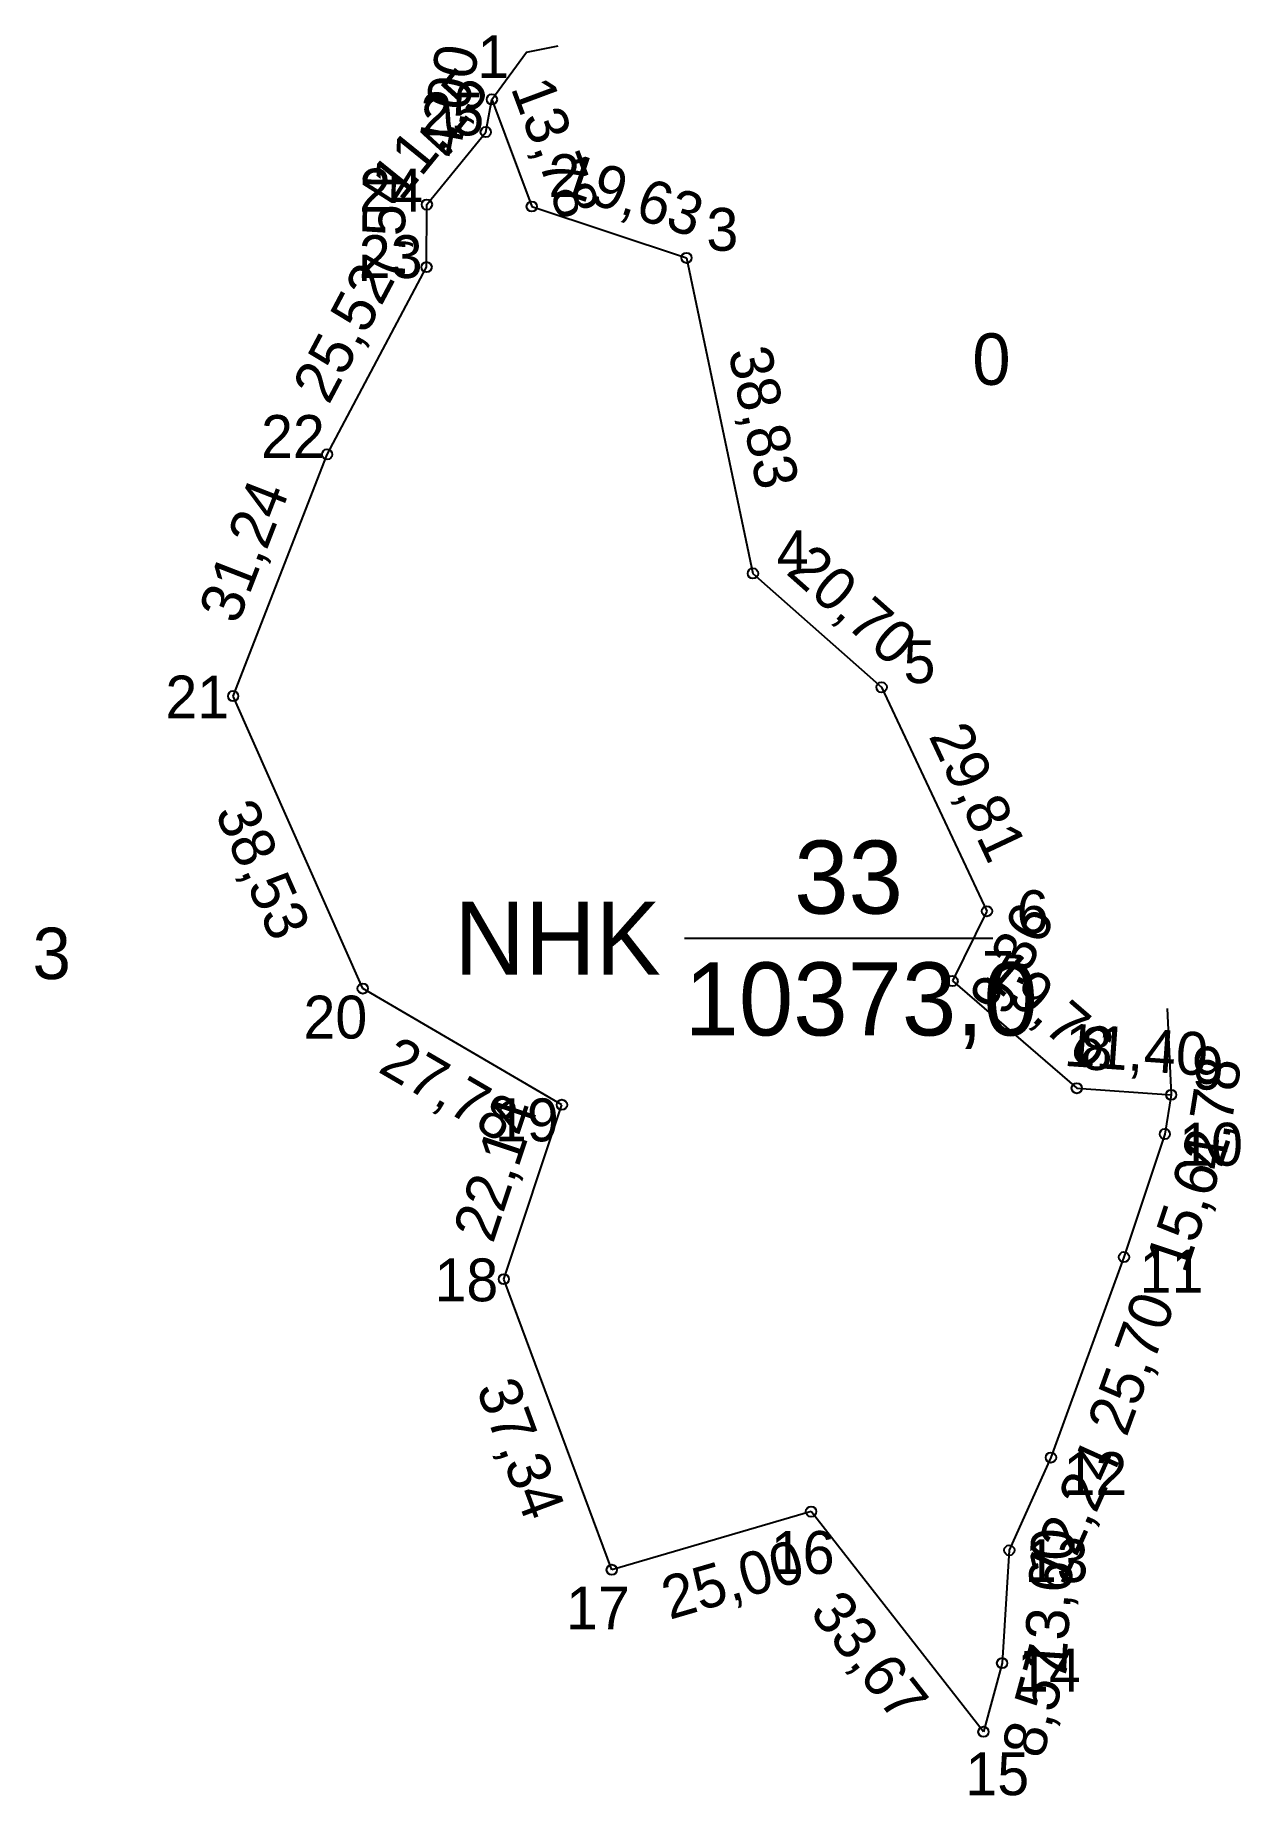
# Model space of a CAD drawing. Extents: x 551008 to 551153, y 1822886 to 1823098.
import ezdxf

# ---------------------------------------------------------------- set-up
doc = ezdxf.new("R2010")
doc.units = 0
for name, color, linetype in [('Level 10', 7, 'Continuous'), ('Level 17', 7, 'Continuous'), ('Level 42', 7, 'Continuous'), ('Level 43', 7, 'Continuous'), ('Level 44', 7, 'Continuous'), ('Level 45', 7, 'Continuous'), ('Level 46', 7, 'Continuous')]:
    doc.layers.add(name, color=color, linetype=linetype)

msp = doc.modelspace()

# ---------------------------------------------------------------- linework, layer by layer
at = {"layer": 'Level 10'}
for p, q in [((551061.82, 1823086.16), (551062.56, 1823090.09)), ((551062.56, 1823090.09), (551067.36, 1823077.19)), ((551054.73, 1823077.42), (551061.82, 1823086.16)), ((551054.69, 1823069.89), (551054.73, 1823077.42)), ((551067.36, 1823077.19), (551086, 1823071)), ((551042.72, 1823047.34), (551054.69, 1823069.89)), ((551086, 1823071), (551094, 1823033)), ((551031.4, 1823018.23), (551042.72, 1823047.34)), ((551094, 1823033), (551109.5, 1823019.28)), ((551109.5, 1823019.28), (551122.19, 1822992.31)), ((551047, 1822983), (551031.4, 1823018.23)), ((551122.19, 1822992.31), (551118.04, 1822983.91)), ((551071, 1822969), (551047, 1822983)), ((551118.04, 1822983.91), (551133, 1822971)), ((551133, 1822971), (551144.37, 1822970.2)), ((551144.37, 1822970.2), (551143.61, 1822965.48)), ((551064, 1822948), (551071, 1822969)), ((551143.61, 1822965.48), (551138.69, 1822950.66)), ((551138.69, 1822950.66), (551129.89, 1822926.51)), ((551077, 1822913), (551064, 1822948)), ((551129.89, 1822926.51), (551124.88, 1822915.34)), ((551101, 1822920), (551077, 1822913)), ((551121.76, 1822893.49), (551101, 1822920)), ((551124.88, 1822915.34), (551124.01, 1822901.76)), ((551124.01, 1822901.76), (551121.76, 1822893.49))]:
    msp.add_line(p, q, dxfattribs=at)
at = {"layer": 'Level 17'}
for centre in [(551062.56, 1823090.09), (551061.82, 1823086.16), (551054.73, 1823077.42), (551067.36, 1823077.19), (551054.69, 1823069.89), (551086, 1823071), (551042.72, 1823047.34), (551094, 1823033), (551109.5, 1823019.28), (551031.4, 1823018.23), (551122.19, 1822992.31), (551047, 1822983), (551118.04, 1822983.91), (551133, 1822971), (551144.37, 1822970.2), (551071, 1822969), (551143.61, 1822965.48), (551138.69, 1822950.66), (551064, 1822948), (551129.89, 1822926.51), (551101, 1822920), (551124.88, 1822915.34), (551077, 1822913), (551124.01, 1822901.76), (551121.76, 1822893.49)]:
    msp.add_circle(centre, 0.62, dxfattribs=at)
at = {"layer": 'Level 44'}
for p, q in [((551062.56, 1823090.09), (551066.74, 1823095.77)), ((551066.74, 1823095.77), (551070.54, 1823096.56)), ((551143.89, 1822980.59), (551144.37, 1822970.2))]:
    msp.add_line(p, q, dxfattribs=at)
at = {"layer": 'Level 45'}
msp.add_line((551085.76, 1822989.08), (551122.9, 1822989.08), dxfattribs=at)

# ---------------------------------------------------------------- texts
at = {"layer": 'Level 42'}
for s, rotation, p in [('4,00', 79.3777, (551058.58, 1823082.88)), ('11,25', 50.9664, (551051.6, 1823077.66)), ('13,78', 290.4344, (551064.79, 1823091.49)), ('19,63', 341.6389, (551070.5, 1823078.86)), ('7,54', 89.6578, (551052.09, 1823067.85)), ('25,52', 62.0391, (551042.91, 1823053.2)), ('38,83', 281.8887, (551091.01, 1823059.74)), ('31,24', 68.7561, (551031.93, 1823026.72)), ('20,70', 318.4933, (551097.84, 1823033.05)), ('29,81', 295.1913, (551115.11, 1823013.43)), ('38,53', 293.8819, (551029.14, 1823004.22)), ('9,36', 63.6895, (551124.49, 1822979.47)), ('19,76', 319.1965, (551121.53, 1822984.31)), ('11,40', 355.9867, (551131.38, 1822973.7)), ('27,78', 329.7436, (551048.69, 1822973.05)), ('4,78', 80.8567, (551150.73, 1822960.96)), ('22,14', 71.5651, (551062.68, 1822952.19)), ('15,62', 71.6265, (551146.14, 1822948.51)), ('25,70', 69.9708, (551138.99, 1822928.87)), ('37,34', 290.3764, (551060.63, 1822934.84)), ('12,24', 65.8299, (551131.37, 1822910.9)), ('13,60', 86.3378, (551131.69, 1822900.56)), ('25,00', 16.2602, (551083.96, 1822906.96)), ('33,67', 308.0599, (551100.71, 1822907.81)), ('8,57', 74.7754, (551128.85, 1822890.07))]:
    msp.add_text(s, height=5.163, rotation=rotation, dxfattribs=at).set_placement(p)
at = {"layer": 'Level 43'}
for s, height, p in [('1', 5.16, (551060.81, 1823092.66)), ('25', 5.163, (551053.95, 1823085.75)), ('2', 5.16, (551069.37, 1823078.32)), ('24', 5.163, (551046.58, 1823076.58)), ('3', 5.16, (551088.4, 1823071.86)), ('23', 5.163, (551046.53, 1823068.57)), ('22', 5.163, (551034.76, 1823046.91)), ('4', 5.16, (551096.87, 1823033.01)), ('5', 5.16, (551112.14, 1823019.79)), ('21', 5.163, (551023.24, 1823015.53)), ('6', 5.16, (551125.77, 1822989.67)), ('7', 5.16, (551121.6, 1822982.36)), ('20', 5.163, (551039.87, 1822976.98)), ('8', 5.16, (551133.47, 1822973.19)), ('9', 5.16, (551146.86, 1822970.83)), ('19', 5.163, (551062.93, 1822964.6)), ('10', 5.163, (551145.34, 1822961.67)), ('11', 5.163, (551140.57, 1822946.38)), ('18', 5.163, (551055.65, 1822945.33)), ('12', 5.163, (551131.4, 1822921.99)), ('16', 5.163, (551096.15, 1822912.5)), ('13', 5.163, (551126.74, 1822911.52)), ('17', 5.163, (551071.49, 1822905.81)), ('14', 5.163, (551125.81, 1822898.33)), ('15', 5.163, (551119.59, 1822885.85))]:
    msp.add_text(s, height=height, dxfattribs=at).set_placement(p)
at = {"layer": 'Level 45'}
for s, p in [('33', (551098.97, 1822992.02)), ('NHK', (551058.04, 1822984.68)), ('10373,0', (551085.76, 1822977.35))]:
    msp.add_text(s, height=8.802, dxfattribs=at).set_placement(p)
at = {"layer": 'Level 46'}
for s, p in [('0', (551120.42, 1823055.71)), ('3', (551007.24, 1822984.14))]:
    msp.add_text(s, height=6.2, dxfattribs=at).set_placement(p)

doc.saveas('drawing.dxf')
